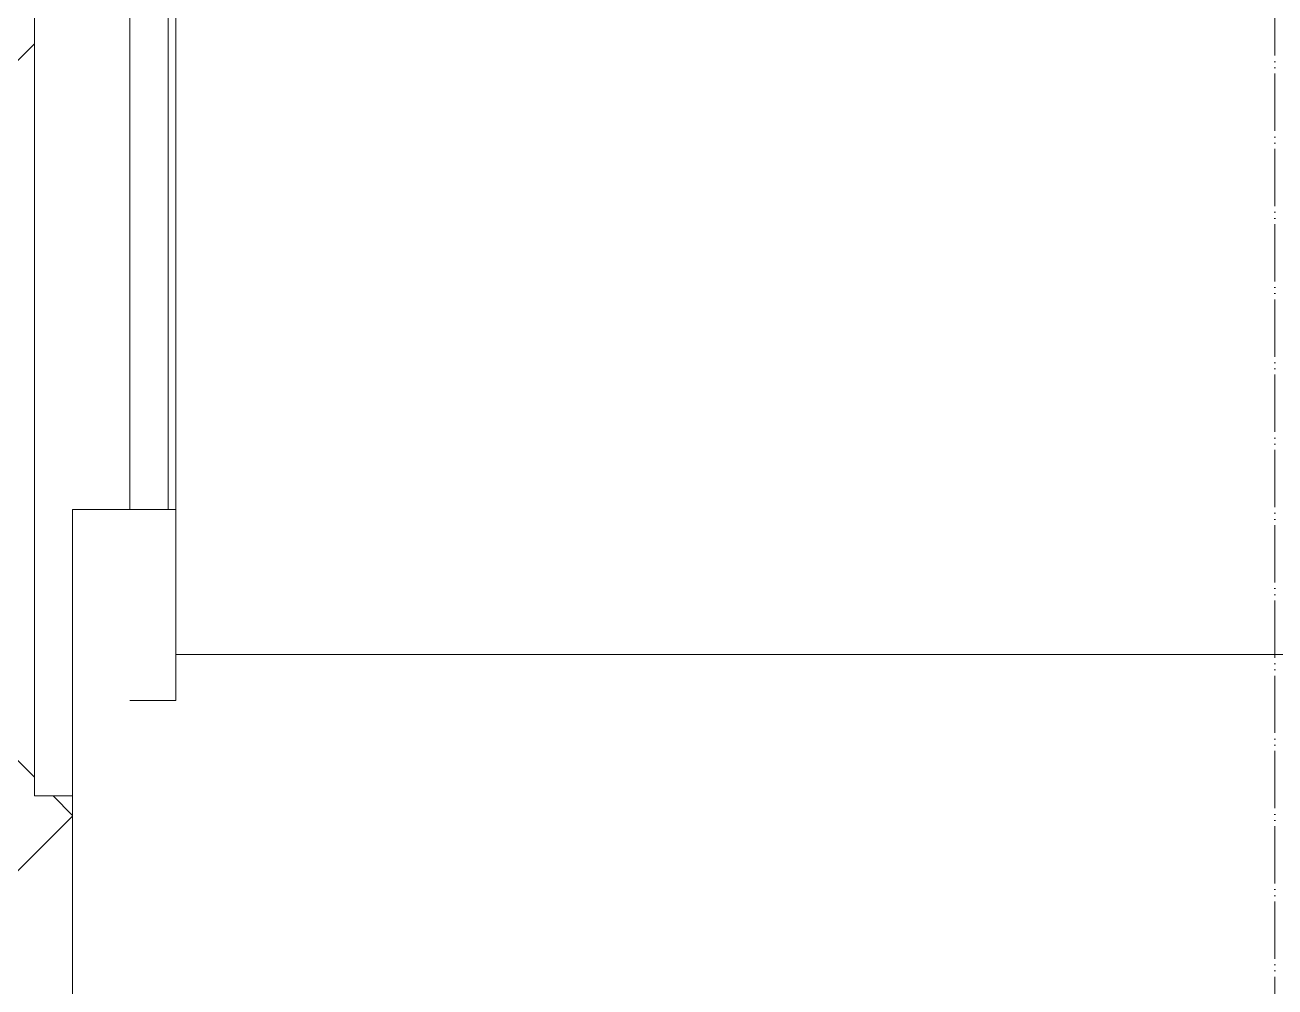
# Model space of a CAD drawing. Header units: millimetres. Extents: x -10051 to 73829, y -4843 to 44223.
# Drawn here: x 35307.5 to 35634.8, y 4728.2 to 4980 of the extents above; entities that cross this region are included whole.
import ezdxf

# ---------------------------------------------------------------- set-up
doc = ezdxf.new("R2010")
doc.units = ezdxf.units.MM
doc.linetypes.add('ADSK_Штрихпунктирная 2 точки_ш15 п1_5 п1_5 п1_5', pattern=[19.5, 15, -1.5, 0, -1.5, 0, -1.5])
doc.layers.add('Линии', color=7, linetype='Continuous', lineweight=9, true_color=0x00a600)
for name, color, linetype, lineweight in [('Стены внутренние', 7, 'Continuous', 18), ('Стены наружные', 7, 'Continuous', 18), ('Стены отделка', 7, 'Continuous', 30), ('Стены штриховка', 7, 'Continuous', 9)]:
    doc.layers.add(name, color=color, linetype=linetype, lineweight=lineweight)
pattern_1 = [(45, (0, 0), (-106.066, 106.066), []), (135, (0, 0), (-106.066, -106.066), [])]

msp = doc.modelspace()

# ---------------------------------------------------------------- hatches: boundary and pattern name
at = {"layer": 'Стены внутренние', "lineweight": 9}
h = msp.add_hatch(dxfattribs=at)
h.set_pattern_fill('FP_3', color=256, style=0, pattern_type=2)
h.set_pattern_definition(pattern_1)
h.paths.add_polyline_path([(35213.136, 2388.238), (35310, 2388.238), (35310, 7113.238), (35210, 7113.238), (35210, 2388.238)])
h.paths.add_polyline_path([(35310, 8183.238), (35310, 8228.238), (35210, 8228.238), (35210, 8183.238), (35291.969, 8183.238)])
h = msp.add_hatch(dxfattribs=at)
h.set_pattern_fill('FP_3', color=256, style=0, pattern_type=2)
h.set_pattern_definition(pattern_1)
h.paths.add_polyline_path([(38485, 4678.238), (38485, 4778.238), (36350, 4778.238), (36350, 4678.238), (38460, 4678.238)])
h.paths.add_polyline_path([(35314.283, 4678.238), (35320, 4678.238), (35320, 4778.238), (35310, 4778.238), (35310, 4678.238)])

# ---------------------------------------------------------------- linework, layer by layer
at = {"layer": 'Линии', "color": 7, "linetype": 'ADSK_Штрихпунктирная 2 точки_ш15 п1_5 п1_5 п1_5'}
msp.add_line((35634.835, 2253.428), (35634.835, 8565.209), dxfattribs=at)
at = {"layer": 'Стены внутренние'}
msp.add_line((35347, 4803.238), (35335, 4803.238), dxfattribs=at)
at = {"layer": 'Стены наружные'}
for p, q in [((35347, 4803.238), (35347, 4853.238)), ((36350, 4815.238), (35347, 4815.238))]:
    msp.add_line(p, q, dxfattribs=at)
at = {"layer": 'Стены отделка', "lineweight": 9}
for p, q in [((35347, 7113.238), (35347, 4853.238)), ((35347, 4853.238), (35320, 4853.238)), ((35320, 4853.238), (35320, 4603.238))]:
    msp.add_line(p, q, dxfattribs=at)
at = {"layer": 'Стены штриховка'}
for p, q in [((35310, 4778.238), (35310, 7113.238)), ((35335, 7113.238), (35335, 4853.238)), ((35345, 7113.238), (35345, 4853.238)), ((35320, 4778.238), (35310, 4778.238))]:
    msp.add_line(p, q, dxfattribs=at)

doc.saveas('drawing.dxf')
